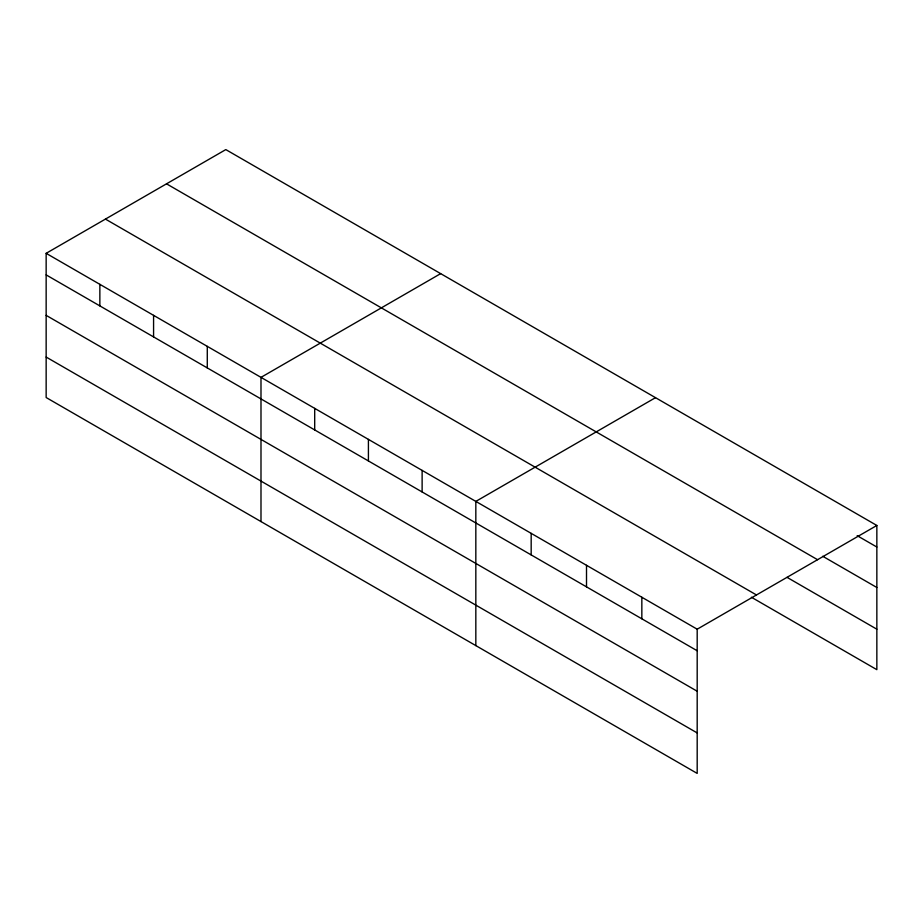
<?xml version="1.0" encoding="UTF-8"?>
<svg xmlns="http://www.w3.org/2000/svg" width="923" height="923" viewBox="0 0 923 923"><rect width="100%" height="100%" fill="white"/><g stroke="black" fill="none" stroke-linecap="round" stroke-linejoin="round"><path stroke-width="1.38" d="M46.15 253.329L697.188 629.198L697.188 773.405L46.15 397.536L46.15 253.329L225.812 149.595L876.85 525.464L876.85 669.671L751.414 597.25M440.652 273.635L260.99 377.369L260.99 521.564M655.503 397.675L475.83 501.397L475.83 645.604M697.188 629.198L876.85 525.464M857.179 535.675L876.85 547.027M822.739 556.269L876.85 587.501M166.521 183.827L817.559 559.696M787.077 577.371L876.85 629.198M105.441 219.097L756.479 594.966M46.15 274.892L697.188 650.761M46.15 315.366L697.188 691.235M46.15 357.063L697.188 732.931M641.843 597.25L641.843 618.814M586.509 565.303L586.509 586.866M531.175 533.356L531.175 554.908M422.123 470.395L422.123 491.959M368.415 439.383L368.415 460.946M314.697 408.37L314.697 429.933M207.283 346.356L207.283 367.919M153.576 315.343L153.576 336.907M99.857 284.33L99.857 305.894"/></g></svg>
